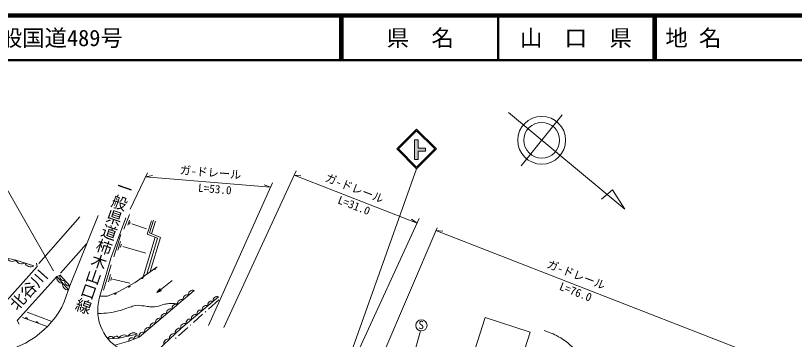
# Model space of a CAD drawing. Units: millimetres, scale not verified. Extents: x 40000 to 680000, y 20000 to 380000.
# Drawn here: x 225264 to 399190, y 307592 to 380000 of the extents above; entities that cross this region are included whole.
import ezdxf
from ezdxf.enums import TextEntityAlignment as Align

# ---------------------------------------------------------------- set-up
doc = ezdxf.new("R2010")
doc.units = ezdxf.units.MM
doc.header["$LTSCALE"] = 1000
for name, color, linetype, lineweight in [('M-BGD', 7, 'Continuous', 13), ('M-STR-HTXT', 7, 'Continuous', 13), ('M-STR-STRC', 7, 'Continuous', 13), ('M-TTL', 2, 'Continuous', 140), ('M-TTL-LINE', 7, 'Continuous', 50)]:
    doc.layers.add(name, color=color, linetype=linetype, lineweight=lineweight)
doc.layers.add('M-TTL-TXT', color=7, linetype='Continuous')
doc.styles.add('@ＭＳ ゴシック', font='')
doc.styles.add('ＭＳ ゴシック', font='')
doc.styles.get('@ＭＳ ゴシック').set_extended_font_data('@MS Gothic')
doc.styles.get('ＭＳ ゴシック').set_extended_font_data('MS Gothic')

msp = doc.modelspace()

# ---------------------------------------------------------------- hatches: boundary and pattern name
at = {"layer": 'M-STR-STRC'}
msp.add_hatch(color=256, dxfattribs=at).paths.add_polyline_path([(315135, 347793), (315135, 349650), (316777, 349650), (316777, 350371), (315135, 350371), (315135, 352212), (314335, 352212), (314335, 347793)])

# ---------------------------------------------------------------- linework, layer by layer
at = {"layer": 'M-BGD'}
for p, q in [((335370, 358353), (361298, 336727)), ((347339, 357808), (338176, 346429)), ((358552, 341017), (356073, 338937)), ((361298, 336727), (358552, 341017)), ((230436, 324548), (239591, 334976)), ((237372, 319604), (243681, 335323)), ((246551, 325776), (249886, 334769)), ((249470, 332259), (250732, 335519)), ((250311, 333166), (250679, 334257)), ((255581, 334103), (254634, 331145)), ((256072, 334230), (255178, 331435)), ((256532, 334046), (255649, 331226)), ((250693, 333337), (250890, 333889)), ((251192, 333403), (254519, 332311)), ((247212, 326079), (248799, 331016)), ((254634, 331145), (256955, 330211)), ((255178, 331435), (257615, 330356)), ((235287, 322381), (241121, 328945)), ((248076, 327585), (248668, 329465)), ((248655, 328111), (248891, 328873)), ((256407, 330432), (253737, 321585)), ((256955, 330211), (254572, 322189)), ((257615, 330356), (255349, 322752)), ((249181, 328360), (254387, 326862)), ((243947, 316723), (246551, 325776)), ((230072, 323884), (221243, 314049)), ((229927, 324607), (230072, 323884)), ((244916, 318580), (246599, 324286)), ((234485, 321660), (235216, 321958)), ((235216, 321958), (237372, 319604)), ((245981, 320460), (246454, 322143)), ((234485, 321660), (225656, 311825)), ((234485, 321660), (237067, 318697)), ((246507, 320802), (246678, 321433)), ((246927, 321078), (250780, 320184)), ((260221, 320746), (257618, 318677)), ((237372, 319604), (236150, 315975)), ((256835, 318055), (257462, 318873)), ((256835, 318055), (257618, 318677)), ((256835, 318055), (257773, 318481)), ((257587, 318716), (256960, 318219)), ((257649, 318638), (257023, 318140)), ((257086, 318382), (257556, 318755)), ((257210, 318226), (257680, 318599)), ((257524, 318795), (257211, 318546)), ((257337, 318709), (257493, 318834)), ((257711, 318560), (257398, 318311)), ((257773, 318481), (257462, 318873)), ((257586, 318396), (257742, 318521)), ((268309, 314334), (270659, 316420)), ((233349, 311567), (227862, 313701)), ((264981, 311380), (267038, 313206)), ((267599, 313704), (267749, 313837)), ((225656, 311825), (226060, 310978)), ((232337, 310448), (226836, 312517)), ((324168, 294113), (330138, 312504)), ((330138, 312504), (340183, 309243)), ((261653, 308426), (263710, 310252)), ((264271, 310750), (264420, 310882)), ((260943, 307796), (261092, 307928)), ((315689, 309499), (308825, 284660)), ((340183, 309243), (334214, 290852))]:
    msp.add_line(p, q, dxfattribs=at)
for points in [[(199825, 328447), (202842, 327283), (206353, 326514), (217318, 326499), (221302, 326243), (225345, 325341), (229309, 324059)], [(244109, 317286), (245766, 317279), (248340, 318314), (251949, 320290), (256879, 323860)], [(265169, 318542), (252875, 308132), (250580, 307238), (247407, 306277)], [(270604, 317105), (262162, 310072), (254581, 302858)], [(252440, 308784), (248334, 307842), (245908, 307740)]]:
    msp.add_lwpolyline(points, dxfattribs=at)
for centre, radius in [((342752, 352118), 5351), ((342752, 352118), 4000), ((315898, 310732), 1250)]:
    msp.add_circle(centre, radius, dxfattribs=at)
for centre, radius, start, end in [((224513, 326369), 1322, 205.87565, 308.96318), ((226592, 325815), 1335, 200.79226, 303.36708), ((228574, 325174), 1335, 200.79226, 303.36708), ((256367, 323489), 250, 215.90454, 35.90454), ((236040, 321631), 887, 158.35408, 286.63782), ((235670, 321389), 1215, 167.11849, 275.02338), ((236960, 319908), 1215, 167.11849, 275.02338), ((237118, 320454), 887, 158.35408, 286.63782), ((253532, 321436), 250, 215.90454, 35.90454), ((250593, 319548), 250, 208.70786, 28.70786), ((264812, 317717), 899, 66.59755, 193.91553), ((253607, 314126), 10003, 164.95426, 245.81266), ((247476, 317967), 250, 201.89106, 21.89106), ((263583, 316676), 899, 66.59755, 193.91553), ((270235, 316321), 866, 64.79597, 194.79904), ((218028, 324395), 19982, 275.85234, 335.07914), ((261124, 314594), 899, 66.59755, 193.91553), ((262353, 315635), 899, 66.59755, 193.91553), ((267823, 314312), 866, 64.79597, 194.79904), ((269029, 315317), 866, 64.79597, 194.79904), ((258665, 312512), 899, 66.59755, 193.91553), ((259895, 313553), 899, 66.59755, 193.91553), ((265411, 312303), 866, 64.79597, 194.79904), ((266617, 313307), 866, 64.79597, 194.79904), ((227657, 312208), 250, 339.38312, 159.38312), ((229997, 311328), 250, 339.38312, 159.38312), ((256206, 310430), 899, 66.59755, 193.91553), ((257436, 311471), 899, 66.59755, 193.91553), ((264205, 311298), 866, 64.79597, 194.79904), ((254977, 309389), 899, 66.59755, 193.91553), ((261882, 309101), 1010, 73.92294, 193.23124), ((262999, 310293), 866, 64.79597, 194.79904), ((246519, 307647), 618, 13.44321, 171.34534), ((247732, 307698), 618, 13.44321, 171.34534), ((249553, 307240), 1359, 52.12968, 153.71182), ((251606, 307711), 1359, 52.12968, 153.71182), ((251201, 307341), 629, 33.11418, 189.44502), ((252348, 307788), 629, 33.11418, 189.44502), ((253747, 308348), 899, 66.59755, 193.91553), ((260619, 307899), 1010, 73.92294, 193.23124), ((259355, 306696), 1010, 73.92294, 193.23124)]:
    msp.add_arc(centre, radius, start, end, dxfattribs=at)
for points, knots in [([(243633, 313371), (245770, 313515), (246493, 313498), (248250, 313966), (249269, 314237), (249808, 314497), (250814, 314814), (251274, 314959), (251522, 315085), (251997, 315169), (252759, 315303), (253204, 315140), (253974, 315075), (254486, 315032), (254764, 314924), (255276, 314897), (255830, 314869), (256149, 314843), (256696, 314937), (257414, 315061), (257782, 315280), (258491, 315450), (258863, 315539), (259077, 315566), (259457, 315607), (260185, 315688), (260469, 315637), (261330, 315568)], [0, 0, 0, 0, 1, 1, 1, 2, 2, 2, 3, 3, 3, 4, 4, 4, 5, 5, 5, 6, 6, 6, 7, 7, 7, 8, 8, 8, 9, 9, 9, 9]), ([(343318, 309562), (345023, 308989), (345648, 308726), (347001, 307920), (348784, 306858), (349603, 305955), (350994, 304415), (352892, 302316), (353698, 300914), (355177, 298502), (356226, 296790), (356473, 295639), (357528, 293932), (358495, 292368), (359308, 291683), (360457, 290249), (361275, 289228), (361705, 288633), (362558, 287642), (364138, 285805), (365118, 284858), (366669, 282997), (366961, 282647), (367088, 282423), (367350, 282051), (368323, 280669), (368686, 279761), (369768, 278464), (370581, 277489), (371157, 277047), (371965, 276067), (373163, 274615), (373710, 273703), (374760, 272140), (375605, 270883), (376080, 270178), (376846, 268872), (377242, 268196), (377374, 267972), (377834, 267127)], [0, 0, 0, 0, 1, 1, 1, 2, 2, 2, 3, 3, 3, 4, 4, 4, 5, 5, 5, 6, 6, 6, 7, 7, 7, 8, 8, 8, 9, 9, 9, 10, 10, 10, 11, 11, 11, 12, 12, 12, 13, 13, 13, 13])]:
    msp.add_open_spline(points, degree=3, knots=knots, dxfattribs=at)
at = {"layer": 'M-STR-HTXT'}
for p, q in [((254716, 344871), (250869, 336684)), ((271754, 310237), (287895, 345281)), ((254296, 343978), (255822, 344226)), ((254296, 343978), (282218, 341638)), ((282664, 342634), (268337, 310681)), ((287463, 344345), (314967, 333609)), ((287463, 344345), (288997, 344148)), ((223407, 341142), (233761, 322956)), ((282218, 341638), (280754, 342137)), ((315422, 334600), (297538, 295727)), ((314967, 333609), (313706, 334504)), ((319383, 332548), (303420, 295251)), ((319140, 331980), (392198, 303465)), ((319140, 331980), (320674, 331784))]:
    msp.add_line(p, q, dxfattribs=at)
at = {"layer": 'M-STR-STRC'}
for p, q in [((310400, 350176), (314812, 354588)), ((310739, 350176), (314812, 354249)), ((314812, 354588), (319225, 350176)), ((314812, 354249), (318885, 350176)), ((314335, 347793), (314335, 352212)), ((314335, 352212), (315135, 352212)), ((315135, 352212), (315135, 350371)), ((314812, 345764), (310400, 350176)), ((314812, 346103), (310739, 350176)), ((319225, 350176), (314812, 345764)), ((318885, 350176), (314812, 346103)), ((315135, 350371), (316777, 350371)), ((315135, 349650), (315135, 347793)), ((316808, 349650), (315135, 349650)), ((316777, 350371), (316777, 349650)), ((315135, 347793), (314335, 347793)), ((294840, 289614), (314812, 345764))]:
    msp.add_line(p, q, dxfattribs=at)
at = {"layer": 'M-TTL'}
msp.add_line((680000, 380000), (40000, 380000), dxfattribs=at)
at = {"layer": 'M-TTL-LINE'}
for p, q in [((297750, 380000), (297750, 370000)), ((298250, 380000), (298250, 370000)), ((333000, 380000), (333000, 370000)), ((367750, 380000), (367750, 370000)), ((368250, 380000), (368250, 370000)), ((40000, 370000), (680000, 370000))]:
    msp.add_line(p, q, dxfattribs=at)

# ---------------------------------------------------------------- texts
at = {"layer": 'M-BGD'}
for s, rotation, style, p in [('一般県道柿木山口線', 250.882, '@ＭＳ ゴシック', (248227, 343837)), ('北谷川', 48.085, 'ＭＳ ゴシック', (226177, 313382))]:
    msp.add_text(s, height=2566, rotation=rotation, dxfattribs=dict(at, style=style)).set_placement(p, align=Align.BOTTOM_LEFT)
at = {"layer": 'M-BGD', "style": 'ＭＳ ゴシック'}
msp.add_text('S', height=1833, dxfattribs=at).set_placement((315219, 309358), align=Align.BOTTOM_LEFT)
at = {"layer": 'M-STR-HTXT', "style": 'ＭＳ ゴシック'}
for s, rotation, p in [('ガ-ドレール', 355.21, (261820, 344033)), ('ガ-ドレール', 338.678, (294036, 342512)), ('L=53.0', 355.21, (265916, 340076)), ('L=31.0', 338.678, (296837, 337554)), ('ガ-ドレール', 338.678, (343529, 323194)), ('L=76.0', 338.678, (346330, 318236))]:
    msp.add_text(s, height=1833, rotation=rotation, dxfattribs=at).set_placement(p, align=Align.BOTTOM_LEFT)
at = {"layer": 'M-TTL-TXT', "style": 'ＭＳ ゴシック'}
for s, p in [('一般国道489号', (216734, 375000)), ('地 名', (370380, 375000))]:
    msp.add_text(s, height=3666, dxfattribs=at).set_placement(p, align=Align.MIDDLE_LEFT)
for s, p in [('県\u3000名', (315625, 375000)), ('山\u3000口\u3000県', (350375, 375000))]:
    msp.add_text(s, height=3666, dxfattribs=at).set_placement(p, align=Align.MIDDLE_CENTER)

doc.saveas('drawing.dxf')
